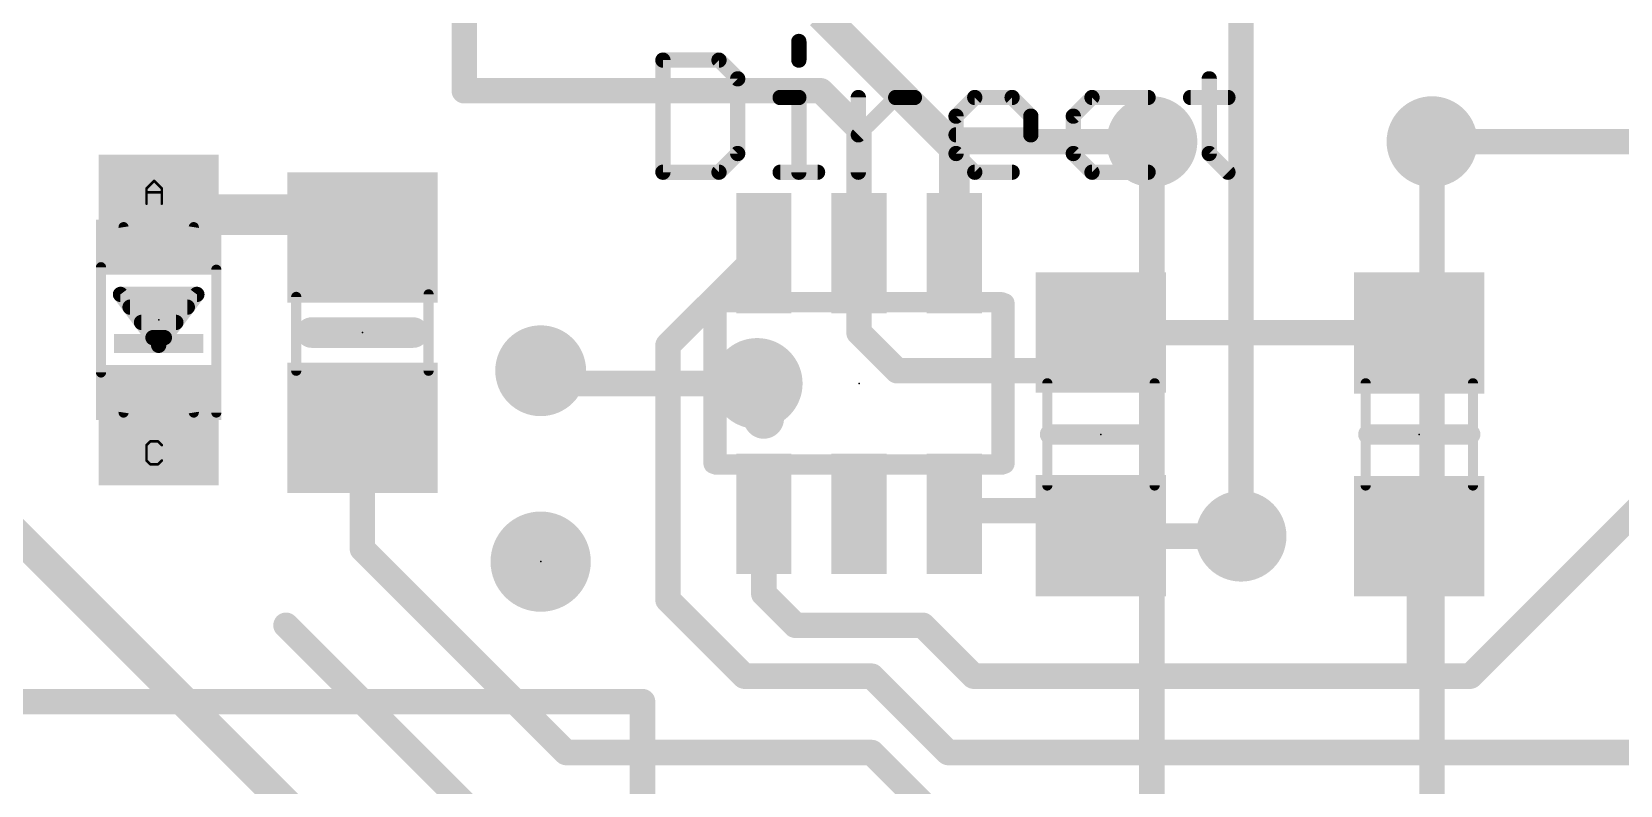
# Model space of a CAD drawing. Extents: x -6.7 to 68.6, y -6.2 to 53.6.
# Drawn here: x 1.78 to 17.62, y 34.85 to 42.37 of the extents above; entities that cross this region are included whole.
import ezdxf

# ---------------------------------------------------------------- set-up
doc = ezdxf.new("R2010")
doc.units = 0
for name, color, linetype in [('1', 12, 'CONTINUOUS'), ('16', 132, 'CONTINUOUS'), ('18', 110, 'CONTINUOUS'), ('21', 40, 'CONTINUOUS'), ('23', 40, 'CONTINUOUS'), ('51', 253, 'CONTINUOUS')]:
    doc.layers.add(name, color=color, linetype=linetype)

# ---------------------------------------------------------------- blocks, each defined once
blk = doc.blocks.new('PIE')
at = {"const_width": 0.5}
blk.add_lwpolyline([(0, -0.25, 1), (0, 0.25, 1), (0, -0.25)], format="xyb", dxfattribs=at)
blk = doc.blocks.new('RECT')
blk.add_solid([(-0.5, -0.5), (0.5, -0.5), (-0.5, 0.5), (0.5, 0.5)])
blk = doc.blocks.new('ROUNDV')
at = {"const_width": 0.5}
blk.add_lwpolyline([(0, -0.25, 1), (0, 0.25, 1), (0, -0.25)], format="xyb", dxfattribs=at)

msp = doc.modelspace()

# ---------------------------------------------------------------- linework, layer by layer
at = {"layer": '1'}
for points, const_width in [([(6.096, 41.783), (6.096, 45.339)], 0.254), ([(9.652, 42.545), (10.983, 41.214)], 0.3048), ([(9.652, 41.783), (6.096, 41.783)], 0.254), ([(10.033, 41.402), (9.652, 41.783)], 0.254), ([(10.033, 40.162), (10.033, 41.402)], 0.254), ([(10.983, 41.214), (10.983, 40.767)], 0.3048), ([(12.954, 41.275), (10.983, 41.275)], 0.254), ([(10.983, 41.275), (10.983, 40.767)], 0.254), ([(15.748, 39.497), (15.748, 41.275)], 0.254), ([(15.748, 41.275), (20.066, 41.275)], 0.254), ([(16.129, 35.941), (21.463, 41.275)], 0.254), ([(10.983, 40.767), (10.983, 40.162)], 0.3048), ([(3.048, 40.547), (4.853, 40.547)], 0.4064), ([(4.853, 40.547), (5.08, 40.32)], 0.4064), ([(8.89, 39.969), (9.083, 40.162)], 0.254), ([(10.033, 40.162), (10.033, 39.37)], 0.254), ([(8.128, 39.243), (8.89, 40.005)], 0.254), ([(8.89, 40.005), (8.89, 39.969)], 0.254), ([(15.621, 39.37), (15.748, 39.497)], 0.254), ([(10.033, 39.37), (10.414, 38.989)], 0.254), ([(12.065, 38.989), (12.446, 39.37)], 0.254), ([(12.446, 39.37), (15.621, 39.37)], 0.254), ([(8.128, 36.703), (8.128, 39.243)], 0.254), ([(6.858, 38.989), (6.604, 38.989)], 0.254), ([(10.414, 38.989), (12.065, 38.989)], 0.254), ([(5.08, 37.211), (5.08, 38.42)], 0.254), ([(1.27, 37.719), (8.147, 30.842)], 0.3048), ([(11.013, 37.592), (10.983, 37.562)], 0.254), ([(12.192, 37.592), (11.013, 37.592)], 0.254), ([(12.192, 37.592), (12.446, 37.338)], 0.254), ([(9.083, 36.764), (9.083, 37.562)], 0.254), ([(12.446, 37.338), (12.827, 37.338)], 0.254), ([(13.843, 37.338), (12.446, 37.338)], 0.254), ([(15.621, 37.338), (15.621, 35.941)], 0.254), ([(7.112, 35.179), (5.08, 37.211)], 0.254), ([(8.89, 35.941), (8.128, 36.703)], 0.254), ([(9.398, 36.449), (9.083, 36.764)], 0.254), ([(7.366, 33.401), (4.318, 36.449)], 0.254), ([(10.668, 36.449), (9.398, 36.449)], 0.254), ([(10.668, 36.449), (11.176, 35.941)], 0.254), ([(10.16, 35.941), (8.89, 35.941)], 0.254), ([(10.922, 35.179), (10.16, 35.941)], 0.254), ([(11.176, 35.941), (15.621, 35.941)], 0.254), ([(15.621, 35.941), (16.129, 35.941)], 0.254), ([(0, 35.687), (7.874, 35.687)], 0.254), ([(7.874, 35.687), (7.874, 14.351)], 0.254), ([(10.16, 35.179), (7.112, 35.179)], 0.254), ([(11.147, 34.192), (10.16, 35.179)], 0.254), ([(19.812, 35.179), (10.922, 35.179)], 0.254)]:
    msp.add_lwpolyline(points, dxfattribs=dict(at, const_width=const_width))
for points, const_width in [([(6.096, 41.8465, 1), (6.096, 41.7195)], 0.127), ([(6.0325, 41.783, 1), (6.1595, 41.783)], 0.127), ([(9.6969, 41.8279, 1), (9.6071, 41.7381)], 0.127), ([(9.652, 41.7195, 1), (9.652, 41.8465)], 0.127), ([(10.0965, 41.402, 1), (9.9695, 41.402)], 0.127), ([(9.9881, 41.3571, 1), (10.0779, 41.4469)], 0.127), ([(11.0592, 41.214, 1), (10.9068, 41.214)], 0.1524), ([(10.983, 41.3385, 1), (10.983, 41.2115)], 0.127), ([(11.0465, 41.275, 1), (10.9195, 41.275)], 0.127), ([(12.954, 41.2115, 1), (12.954, 41.3385)], 0.127), ([(15.8115, 41.275, 1), (15.6845, 41.275)], 0.127), ([(15.748, 41.3385, 1), (15.748, 41.2115)], 0.127), ([(10.9291, 41.1601, 1), (11.0369, 41.2679)], 0.1524), ([(11.0592, 40.767, 1), (10.9068, 40.767)], 0.1524), ([(3.048, 40.6486, 1), (3.048, 40.4454)], 0.2032), ([(4.9248, 40.6188, 1), (4.7812, 40.4752)], 0.2032), ([(4.853, 40.4454, 1), (4.853, 40.6486)], 0.2032), ([(10.9068, 40.767, 1), (11.0592, 40.767)], 0.1524), ([(10.9195, 40.767, 1), (11.0465, 40.767)], 0.127), ([(5.0082, 40.2482, 1), (5.1518, 40.3918)], 0.2032), ([(9.1279, 40.1171, 1), (9.0381, 40.2069)], 0.127), ([(10.0965, 40.162, 1), (9.9695, 40.162)], 0.127), ([(8.9535, 40.005, 1), (8.8265, 40.005)], 0.127), ([(8.9349, 39.9601, 1), (8.8451, 40.0499)], 0.127), ([(9.9695, 40.162, 1), (10.0965, 40.162)], 0.127), ([(10.9068, 40.162, 1), (11.0592, 40.162)], 0.1524), ([(8.8451, 40.0139, 1), (8.9349, 39.9241)], 0.127), ([(8.8265, 39.969, 1), (8.9535, 39.969)], 0.127), ([(15.7929, 39.4521, 1), (15.7031, 39.5419)], 0.127), ([(10.0779, 39.4149, 1), (9.9881, 39.3251)], 0.127), ([(12.446, 39.4335, 1), (12.446, 39.3065)], 0.127), ([(12.4909, 39.3251, 1), (12.4011, 39.4149)], 0.127), ([(15.5761, 39.4149, 1), (15.6659, 39.3251)], 0.127), ([(15.621, 39.3065, 1), (15.621, 39.4335)], 0.127), ([(15.6845, 39.497, 1), (15.8115, 39.497)], 0.127), ([(8.1915, 39.243, 1), (8.0645, 39.243)], 0.127), ([(8.0831, 39.2879, 1), (8.1729, 39.1981)], 0.127), ([(9.9695, 39.37, 1), (10.0965, 39.37)], 0.127), ([(6.604, 39.0525, 1), (6.604, 38.9255)], 0.127), ([(6.858, 38.9255, 1), (6.858, 39.0525)], 0.127), ([(10.414, 39.0525, 1), (10.414, 38.9255)], 0.127), ([(10.3691, 38.9441, 1), (10.4589, 39.0339)], 0.127), ([(12.0201, 39.0339, 1), (12.1099, 38.9441)], 0.127), ([(12.065, 38.9255, 1), (12.065, 39.0525)], 0.127), ([(5.1435, 38.42, 1), (5.0165, 38.42)], 0.127), ([(11.013, 37.6555, 1), (11.013, 37.5285)], 0.127), ([(11.0579, 37.5471, 1), (10.9681, 37.6369)], 0.127), ([(12.2369, 37.6369, 1), (12.1471, 37.5471)], 0.127), ([(12.192, 37.5285, 1), (12.192, 37.6555)], 0.127), ([(9.1465, 37.562, 1), (9.0195, 37.562)], 0.127), ([(10.9381, 37.6069, 1), (11.0279, 37.5171)], 0.127), ([(12.446, 37.4015, 1), (12.446, 37.2745)], 0.127), ([(12.446, 37.4015, 1), (12.446, 37.2745)], 0.127), ([(12.4011, 37.2931, 1), (12.4909, 37.3829)], 0.127), ([(12.827, 37.2745, 1), (12.827, 37.4015)], 0.127), ([(13.843, 37.2745, 1), (13.843, 37.4015)], 0.127), ([(15.6845, 37.338, 1), (15.5575, 37.338)], 0.127), ([(5.1249, 37.2559, 1), (5.0351, 37.1661)], 0.127), ([(5.0165, 37.211, 1), (5.1435, 37.211)], 0.127), ([(8.1729, 36.7479, 1), (8.0831, 36.6581)], 0.127), ([(8.0645, 36.703, 1), (8.1915, 36.703)], 0.127), ([(9.1279, 36.8089, 1), (9.0381, 36.7191)], 0.127), ([(9.0195, 36.764, 1), (9.1465, 36.764)], 0.127), ([(4.3629, 36.4939, 1), (4.2731, 36.4041)], 0.127), ([(9.398, 36.5125, 1), (9.398, 36.3855)], 0.127), ([(9.3531, 36.4041, 1), (9.4429, 36.4939)], 0.127), ([(10.7129, 36.4939, 1), (10.6231, 36.4041)], 0.127), ([(10.668, 36.3855, 1), (10.668, 36.5125)], 0.127), ([(8.89, 36.0045, 1), (8.89, 35.8775)], 0.127), ([(8.8451, 35.8961, 1), (8.9349, 35.9859)], 0.127), ([(10.2049, 35.9859, 1), (10.1151, 35.8961)], 0.127), ([(10.16, 35.8775, 1), (10.16, 36.0045)], 0.127), ([(11.176, 36.0045, 1), (11.176, 35.8775)], 0.127), ([(11.1311, 35.8961, 1), (11.2209, 35.9859)], 0.127), ([(15.621, 36.0045, 1), (15.621, 35.8775)], 0.127), ([(15.5575, 35.941, 1), (15.6845, 35.941)], 0.127), ([(15.621, 35.8775, 1), (15.621, 36.0045)], 0.127), ([(16.0841, 35.9859, 1), (16.1739, 35.8961)], 0.127), ([(16.129, 35.8775, 1), (16.129, 36.0045)], 0.127), ([(7.9375, 35.687, 1), (7.8105, 35.687)], 0.127), ([(7.874, 35.6235, 1), (7.874, 35.7505)], 0.127), ([(7.112, 35.2425, 1), (7.112, 35.1155)], 0.127), ([(7.0671, 35.1341, 1), (7.1569, 35.2239)], 0.127), ([(10.2049, 35.2239, 1), (10.1151, 35.1341)], 0.127), ([(10.16, 35.1155, 1), (10.16, 35.2425)], 0.127), ([(10.922, 35.2425, 1), (10.922, 35.1155)], 0.127), ([(10.8771, 35.1341, 1), (10.9669, 35.2239)], 0.127)]:
    msp.add_lwpolyline(points, format="xyb", dxfattribs=dict(at, const_width=const_width))
at = {"layer": '16', "const_width": 0.254}
for points in [[(13.843, 43.434), (13.843, 37.338)], [(12.954, 26.289), (12.954, 41.275)], [(15.748, 23.241), (15.748, 41.275)], [(7.112, 38.989), (6.858, 38.989)], [(7.239, 38.862), (7.112, 38.989)], [(9.017, 38.862), (7.239, 38.862)]]:
    msp.add_lwpolyline(points, dxfattribs=at)
at = {"layer": '16', "const_width": 0.127}
for points in [[(13.0175, 41.275, 1), (12.8905, 41.275)], [(15.8115, 41.275, 1), (15.6845, 41.275)], [(6.858, 39.0525, 1), (6.858, 38.9255)], [(7.1569, 39.0339, 1), (7.0671, 38.9441)], [(7.112, 38.9255, 1), (7.112, 39.0525)], [(7.239, 38.9255, 1), (7.239, 38.7985)], [(9.017, 38.7985, 1), (9.017, 38.9255)], [(7.1941, 38.8171, 1), (7.2839, 38.9069)], [(13.7795, 37.338, 1), (13.9065, 37.338)]]:
    msp.add_lwpolyline(points, format="xyb", dxfattribs=at)
at = {"layer": '21'}
for points, const_width in [([(9.433, 42.2752), (9.433, 42.0888)], 0.1524), ([(8.0772, 42.0888), (8.0772, 40.9702)], 0.1524), ([(8.6365, 42.0888), (8.0772, 42.0888)], 0.1524), ([(8.8229, 41.9023), (8.6365, 42.0888)], 0.1524), ([(8.8229, 41.1566), (8.8229, 41.9023)], 0.1524), ([(13.5259, 41.9023), (13.5259, 41.1566)], 0.1524), ([(9.2466, 41.7159), (9.433, 41.7159)], 0.1524), ([(9.433, 41.7159), (9.433, 40.9702)], 0.1524), ([(10.0262, 40.9702), (10.0262, 41.7159)], 0.1524), ([(10.0262, 41.3431), (10.399, 41.7159)], 0.1524), ([(10.399, 41.7159), (10.5855, 41.7159)], 0.1524), ([(11.0007, 41.5295), (11.1871, 41.7159)], 0.1524), ([(11.1871, 41.7159), (11.56, 41.7159)], 0.1524), ([(11.56, 41.7159), (11.7464, 41.5295)], 0.1524), ([(12.3565, 41.7159), (12.1701, 41.5295)], 0.1524), ([(12.9158, 41.7159), (12.3565, 41.7159)], 0.1524), ([(13.3395, 41.7159), (13.7123, 41.7159)], 0.1524), ([(11.0007, 41.1566), (11.0007, 41.5295)], 0.1524), ([(11.7464, 41.5295), (11.7464, 41.3431)], 0.1524), ([(12.1701, 41.5295), (12.1701, 41.1566)], 0.1524), ([(11.7464, 41.3431), (11.0007, 41.3431)], 0.1524), ([(8.6365, 40.9702), (8.8229, 41.1566)], 0.1524), ([(11.1871, 40.9702), (11.0007, 41.1566)], 0.1524), ([(12.1701, 41.1566), (12.3565, 40.9702)], 0.1524), ([(13.5259, 41.1566), (13.7123, 40.9702)], 0.1524), ([(8.0772, 40.9702), (8.6365, 40.9702)], 0.1524), ([(9.2466, 40.9702), (9.6194, 40.9702)], 0.1524), ([(11.56, 40.9702), (11.1871, 40.9702)], 0.1524), ([(12.3565, 40.9702), (12.9158, 40.9702)], 0.1524), ([(3.429, 39.751), (2.667, 39.751)], 0.1524), ([(2.667, 39.751), (3.048, 39.243)], 0.1524), ([(3.048, 39.243), (3.429, 39.751)], 0.1524), ([(2.7623, 39.624), (3.3338, 39.624)], 0.1524), ([(8.583, 39.662), (8.583, 38.062)], 0.2032), ([(11.483, 38.062), (11.483, 39.662)], 0.2032), ([(2.8765, 39.4716), (3.2195, 39.4716)], 0.1524), ([(5.588, 39.37), (4.572, 39.37)], 0.3048), ([(2.9909, 39.3192), (3.1052, 39.3192)], 0.1524), ([(12.954, 38.354), (11.938, 38.354)], 0.2032), ([(15.113, 38.354), (16.129, 38.354)], 0.2032)]:
    msp.add_lwpolyline(points, dxfattribs=dict(at, const_width=const_width))
for points, const_width in [([(9.4711, 42.2752, 1), (9.3949, 42.2752)], 0.0762), ([(8.1153, 42.0888, 1), (8.0391, 42.0888)], 0.0762), ([(8.0772, 42.1269, 1), (8.0772, 42.0507)], 0.0762), ([(8.6634, 42.1157, 1), (8.6095, 42.0618)], 0.0762), ([(8.6365, 42.0507, 1), (8.6365, 42.1269)], 0.0762), ([(9.3949, 42.0888, 1), (9.4711, 42.0888)], 0.0762), ([(8.861, 41.9023, 1), (8.7848, 41.9023)], 0.0762), ([(8.796, 41.8754, 1), (8.8498, 41.9293)], 0.0762), ([(13.564, 41.9023, 1), (13.4878, 41.9023)], 0.0762), ([(9.2466, 41.754, 1), (9.2466, 41.6778)], 0.0762), ([(9.4711, 41.7159, 1), (9.3949, 41.7159)], 0.0762), ([(9.433, 41.6778, 1), (9.433, 41.754)], 0.0762), ([(10.0643, 41.7159, 1), (9.9881, 41.7159)], 0.0762), ([(10.399, 41.754, 1), (10.399, 41.6778)], 0.0762), ([(10.426, 41.689, 1), (10.3721, 41.7428)], 0.0762), ([(10.5855, 41.6778, 1), (10.5855, 41.754)], 0.0762), ([(11.1871, 41.754, 1), (11.1871, 41.6778)], 0.0762), ([(11.2141, 41.689, 1), (11.1602, 41.7428)], 0.0762), ([(11.5869, 41.7428, 1), (11.533, 41.689)], 0.0762), ([(11.56, 41.6778, 1), (11.56, 41.754)], 0.0762), ([(12.3565, 41.754, 1), (12.3565, 41.6778)], 0.0762), ([(12.3835, 41.689, 1), (12.3296, 41.7428)], 0.0762), ([(12.9158, 41.6778, 1), (12.9158, 41.754)], 0.0762), ([(13.3395, 41.754, 1), (13.3395, 41.6778)], 0.0762), ([(13.7123, 41.6778, 1), (13.7123, 41.754)], 0.0762), ([(10.9737, 41.5564, 1), (11.0276, 41.5025)], 0.0762), ([(11.0388, 41.5295, 1), (10.9626, 41.5295)], 0.0762), ([(11.7845, 41.5295, 1), (11.7083, 41.5295)], 0.0762), ([(11.7195, 41.5025, 1), (11.7733, 41.5564)], 0.0762), ([(12.1431, 41.5564, 1), (12.197, 41.5025)], 0.0762), ([(12.2082, 41.5295, 1), (12.132, 41.5295)], 0.0762), ([(9.9993, 41.37, 1), (10.0531, 41.3161)], 0.0762), ([(11.0007, 41.3812, 1), (11.0007, 41.305)], 0.0762), ([(11.7083, 41.3431, 1), (11.7845, 41.3431)], 0.0762), ([(11.7464, 41.305, 1), (11.7464, 41.3812)], 0.0762), ([(8.7848, 41.1566, 1), (8.861, 41.1566)], 0.0762), ([(8.8498, 41.1297, 1), (8.796, 41.1836)], 0.0762), ([(11.0276, 41.1836, 1), (10.9737, 41.1297)], 0.0762), ([(10.9626, 41.1566, 1), (11.0388, 41.1566)], 0.0762), ([(12.197, 41.1836, 1), (12.1431, 41.1297)], 0.0762), ([(12.132, 41.1566, 1), (12.2082, 41.1566)], 0.0762), ([(13.5529, 41.1836, 1), (13.499, 41.1297)], 0.0762), ([(13.4878, 41.1566, 1), (13.564, 41.1566)], 0.0762), ([(8.0772, 41.0083, 1), (8.0772, 40.9321)], 0.0762), ([(8.6095, 40.9971, 1), (8.6634, 40.9433)], 0.0762), ([(8.6365, 40.9321, 1), (8.6365, 41.0083)], 0.0762), ([(9.2466, 41.0083, 1), (9.2466, 40.9321)], 0.0762), ([(9.6194, 40.9321, 1), (9.6194, 41.0083)], 0.0762), ([(11.1871, 41.0083, 1), (11.1871, 40.9321)], 0.0762), ([(11.1602, 40.9433, 1), (11.2141, 40.9971)], 0.0762), ([(11.56, 40.9321, 1), (11.56, 41.0083)], 0.0762), ([(12.3565, 41.0083, 1), (12.3565, 40.9321)], 0.0762), ([(12.3296, 40.9433, 1), (12.3835, 40.9971)], 0.0762), ([(12.9158, 40.9321, 1), (12.9158, 41.0083)], 0.0762), ([(13.6854, 40.9433, 1), (13.7393, 40.9971)], 0.0762), ([(8.0391, 40.9702, 1), (8.1153, 40.9702)], 0.0762), ([(9.3949, 40.9702, 1), (9.4711, 40.9702)], 0.0762), ([(9.9881, 40.9702, 1), (10.0643, 40.9702)], 0.0762), ([(2.667, 39.7891, 1), (2.667, 39.7129)], 0.0762), ([(2.6975, 39.7739, 1), (2.6365, 39.7281)], 0.0762), ([(3.4595, 39.7281, 1), (3.3985, 39.7739)], 0.0762), ([(3.429, 39.7129, 1), (3.429, 39.7891)], 0.0762), ([(2.7623, 39.6621, 1), (2.7623, 39.5859)], 0.0762), ([(3.3338, 39.5859, 1), (3.3338, 39.6621)], 0.0762), ([(8.6338, 39.662, 1), (8.5322, 39.662)], 0.1016), ([(11.5338, 39.662, 1), (11.4322, 39.662)], 0.1016), ([(2.8765, 39.5097, 1), (2.8765, 39.4335)], 0.0762), ([(3.2195, 39.4335, 1), (3.2195, 39.5097)], 0.0762), ([(4.572, 39.4462, 1), (4.572, 39.2938)], 0.1524), ([(5.588, 39.2938, 1), (5.588, 39.4462)], 0.1524), ([(2.9909, 39.3573, 1), (2.9909, 39.2811)], 0.0762), ([(3.0175, 39.2659, 1), (3.0785, 39.2201)], 0.0762), ([(3.0175, 39.2201, 1), (3.0785, 39.2659)], 0.0762), ([(3.1052, 39.2811, 1), (3.1052, 39.3573)], 0.0762), ([(9.083, 38.412, 1), (9.083, 38.612, 1), (9.083, 38.412)], 0.2032), ([(11.938, 38.4048, 1), (11.938, 38.3032)], 0.1016), ([(12.954, 38.3032, 1), (12.954, 38.4048)], 0.1016), ([(15.113, 38.4048, 1), (15.113, 38.3032)], 0.1016), ([(16.129, 38.3032, 1), (16.129, 38.4048)], 0.1016), ([(8.5322, 38.062, 1), (8.6338, 38.062)], 0.1016), ([(11.4322, 38.062, 1), (11.5338, 38.062)], 0.1016)]:
    msp.add_lwpolyline(points, format="xyb", dxfattribs=dict(at, const_width=const_width))
at = {"layer": '23'}
for p in [(3.048, 39.497), (5.08, 39.37), (10.033, 38.862), (12.446, 38.354), (15.621, 38.354), (6.858, 37.084)]:
    msp.add_point(p, dxfattribs=at)
at = {"layer": '51'}
for points, const_width in [([(2.9268, 40.8082), (3.0031, 40.8845)], 0.0254), ([(3.0031, 40.8845), (3.0794, 40.8082)], 0.0254), ([(2.9268, 40.6557), (2.9268, 40.8082)], 0.0254), ([(2.9268, 40.7701), (3.0794, 40.7701)], 0.0254), ([(3.0794, 40.8082), (3.0794, 40.6557)], 0.0254), ([(2.473, 38.972), (2.473, 40.022)], 0.1016), ([(3.623, 39.997), (3.623, 38.572)], 0.1016), ([(4.42, 39.726), (4.42, 38.989)], 0.1016), ([(5.74, 39.751), (5.74, 38.989)], 0.1016), ([(8.611, 38.052), (8.611, 39.672)], 0.2032), ([(8.611, 39.672), (11.455, 39.672)], 0.2032), ([(11.455, 39.672), (11.455, 38.052)], 0.2032), ([(11.911, 38.864), (11.911, 37.844)], 0.1016), ([(12.981, 38.864), (12.981, 37.844)], 0.1016), ([(15.086, 37.844), (15.086, 38.864)], 0.1016), ([(16.156, 37.844), (16.156, 38.864)], 0.1016), ([(2.965, 38.2845), (2.9268, 38.2464)], 0.0254), ([(2.9268, 38.2464), (2.9268, 38.0938)], 0.0254), ([(3.0412, 38.2845), (2.965, 38.2845)], 0.0254), ([(3.0794, 38.2464), (3.0412, 38.2845)], 0.0254), ([(2.9268, 38.0938), (2.965, 38.0557)], 0.0254), ([(2.965, 38.0557), (3.0412, 38.0557)], 0.0254), ([(3.0412, 38.0557), (3.0794, 38.0938)], 0.0254), ([(11.455, 38.052), (8.611, 38.052)], 0.2032)]:
    msp.add_lwpolyline(points, dxfattribs=dict(at, const_width=const_width))
for points, const_width in [([(3.0076, 40.889, 1), (2.9986, 40.88)], 0.0127), ([(3.0076, 40.88, 1), (2.9986, 40.889)], 0.0127), ([(2.9223, 40.8127, 1), (2.9313, 40.8037)], 0.0127), ([(2.9268, 40.7764, 1), (2.9268, 40.7637)], 0.0127), ([(2.9332, 40.8082, 1), (2.9205, 40.8082)], 0.0127), ([(3.0857, 40.8082, 1), (3.073, 40.8082)], 0.0127), ([(3.0749, 40.8037, 1), (3.0838, 40.8127)], 0.0127), ([(3.0794, 40.7637, 1), (3.0794, 40.7764)], 0.0127), ([(2.9205, 40.6557, 1), (2.9332, 40.6557)], 0.0127), ([(3.073, 40.6557, 1), (3.0857, 40.6557)], 0.0127), ([(2.698, 40.422, 0.8571), (3.398, 40.422)], 0.1016), ([(2.7231, 40.4259, 1), (2.6729, 40.4181)], 0.0508), ([(3.4231, 40.4181, 1), (3.3729, 40.4259)], 0.0508), ([(2.4984, 40.022, 1), (2.4476, 40.022)], 0.0508), ([(3.6484, 39.997, 1), (3.5976, 39.997)], 0.0508), ([(4.4454, 39.726, 1), (4.3946, 39.726)], 0.0508), ([(5.7654, 39.751, 1), (5.7146, 39.751)], 0.0508), ([(8.6618, 39.672, 1), (8.5602, 39.672)], 0.1016), ([(8.611, 39.7228, 1), (8.611, 39.6212)], 0.1016), ([(11.5058, 39.672, 1), (11.4042, 39.672)], 0.1016), ([(11.455, 39.6212, 1), (11.455, 39.7228)], 0.1016), ([(2.4476, 38.972, 1), (2.4984, 38.972)], 0.0508), ([(4.3946, 38.989, 1), (4.4454, 38.989)], 0.0508), ([(5.7146, 38.989, 1), (5.7654, 38.989)], 0.0508), ([(3.398, 38.572, 0.8571), (2.698, 38.572)], 0.1016), ([(11.9364, 38.864, 1), (11.8856, 38.864)], 0.0508), ([(13.0064, 38.864, 1), (12.9556, 38.864)], 0.0508), ([(15.1114, 38.864, 1), (15.0606, 38.864)], 0.0508), ([(16.1814, 38.864, 1), (16.1306, 38.864)], 0.0508), ([(3.498, 38.544, 1), (3.498, 38.75, 1), (3.498, 38.544)], 0.0762), ([(2.6729, 38.5759, 1), (2.7231, 38.5681)], 0.0508), ([(3.3729, 38.5681, 1), (3.4231, 38.5759)], 0.0508), ([(3.5976, 38.572, 1), (3.6484, 38.572)], 0.0508), ([(2.9223, 38.2509, 1), (2.9313, 38.2419)], 0.0127), ([(2.9332, 38.2464, 1), (2.9205, 38.2464)], 0.0127), ([(2.965, 38.2908, 1), (2.965, 38.2781)], 0.0127), ([(2.9694, 38.28, 1), (2.9605, 38.289)], 0.0127), ([(3.0457, 38.289, 1), (3.0367, 38.28)], 0.0127), ([(3.0412, 38.2781, 1), (3.0412, 38.2908)], 0.0127), ([(3.0749, 38.2419, 1), (3.0838, 38.2509)], 0.0127), ([(2.9313, 38.0983, 1), (2.9223, 38.0893)], 0.0127), ([(2.9205, 38.0938, 1), (2.9332, 38.0938)], 0.0127), ([(2.965, 38.062, 1), (2.965, 38.0494)], 0.0127), ([(2.9605, 38.0512, 1), (2.9694, 38.0602)], 0.0127), ([(3.0367, 38.0602, 1), (3.0457, 38.0512)], 0.0127), ([(3.0412, 38.0494, 1), (3.0412, 38.062)], 0.0127), ([(3.0838, 38.0893, 1), (3.0749, 38.0983)], 0.0127), ([(8.611, 38.1028, 1), (8.611, 38.0012)], 0.1016), ([(8.5602, 38.052, 1), (8.6618, 38.052)], 0.1016), ([(11.4042, 38.052, 1), (11.5058, 38.052)], 0.1016), ([(11.455, 38.0012, 1), (11.455, 38.1028)], 0.1016), ([(11.8856, 37.844, 1), (11.9364, 37.844)], 0.0508), ([(12.9556, 37.844, 1), (13.0064, 37.844)], 0.0508), ([(15.0606, 37.844, 1), (15.1114, 37.844)], 0.0508), ([(16.1306, 37.844, 1), (16.1814, 37.844)], 0.0508)]:
    msp.add_lwpolyline(points, format="xyb", dxfattribs=dict(at, const_width=const_width))

# ---------------------------------------------------------------- block references
at = {"layer": '1'}
for p, xscale, yscale, rotation in [((3.048, 40.547), 1.2, 1.2, 180), ((5.08, 40.32), 1.3, 1.5, 270), ((12.446, 39.37), 1.2, 1.3, 270), ((15.621, 39.37), 1.2, 1.3, 90), ((3.048, 38.447), 1.2, 1.2, 180), ((5.08, 38.42), 1.3, 1.5, 270), ((12.446, 37.338), 1.2, 1.3, 270), ((15.621, 37.338), 1.2, 1.3, 90)]:
    msp.add_blockref('RECT', p, dxfattribs=dict(at, xscale=xscale, yscale=yscale, rotation=rotation))
at = {"layer": '1', "xscale": 0.55, "yscale": 1.2}
for p in [(9.083, 40.162), (10.033, 40.162), (10.983, 40.162), (9.083, 37.562), (10.033, 37.562), (10.983, 37.562)]:
    msp.add_blockref('RECT', p, dxfattribs=at)
at = {"layer": '1'}
msp.add_blockref('PIE', (6.858, 37.084), dxfattribs=at)
at = {"layer": '18', "xscale": 0.9064, "yscale": 0.9064}
for p in [(12.954, 41.275), (12.954, 41.275), (15.748, 41.275), (15.748, 41.275), (6.858, 38.989), (6.858, 38.989), (9.017, 38.862), (9.017, 38.862), (13.843, 37.338), (13.843, 37.338)]:
    msp.add_blockref('ROUNDV', p, dxfattribs=at)
at = {"layer": '21', "xscale": 0.889, "yscale": 0.1905, "rotation": 180}
msp.add_blockref('RECT', (3.048, 39.2613), dxfattribs=at)
at = {"layer": '51'}
for p, xscale, yscale, rotation in [((2.5855, 40.247), 0.325, 0.5, 180), ((3.5105, 40.247), 0.325, 0.5, 180), ((5.0812, 40.0872), 0.7501, 1.4501, 270), ((2.798, 40.122), 0.15, 0.25, 180), ((3.298, 40.122), 0.15, 0.25, 180), ((3.048, 40.0845), 0.4, 0.175, 180), ((12.446, 39.0624), 0.5832, 1.3, 270), ((15.621, 39.0572), 0.5936, 1.3, 90), ((2.5855, 38.747), 0.325, 0.5, 180), ((2.798, 38.872), 0.15, 0.25, 180), ((3.048, 38.9095), 0.4, 0.175, 180), ((3.298, 38.872), 0.15, 0.25, 180), ((3.498, 38.866), 0.3, 0.262, 180), ((5.0812, 38.6394), 0.7501, 1.4501, 270), ((3.5105, 38.5345), 0.325, 0.075, 180), ((12.446, 37.6508), 0.5936, 1.3, 270), ((15.621, 37.6456), 0.5832, 1.3, 90)]:
    msp.add_blockref('RECT', p, dxfattribs=dict(at, xscale=xscale, yscale=yscale, rotation=rotation))
at = {"layer": '51', "xscale": 0.5, "yscale": 0.65}
for p in [(9.083, 40.037), (10.033, 40.037), (10.983, 40.037), (9.083, 37.687), (10.033, 37.687), (10.983, 37.687)]:
    msp.add_blockref('RECT', p, dxfattribs=at)

doc.saveas('drawing.dxf')
